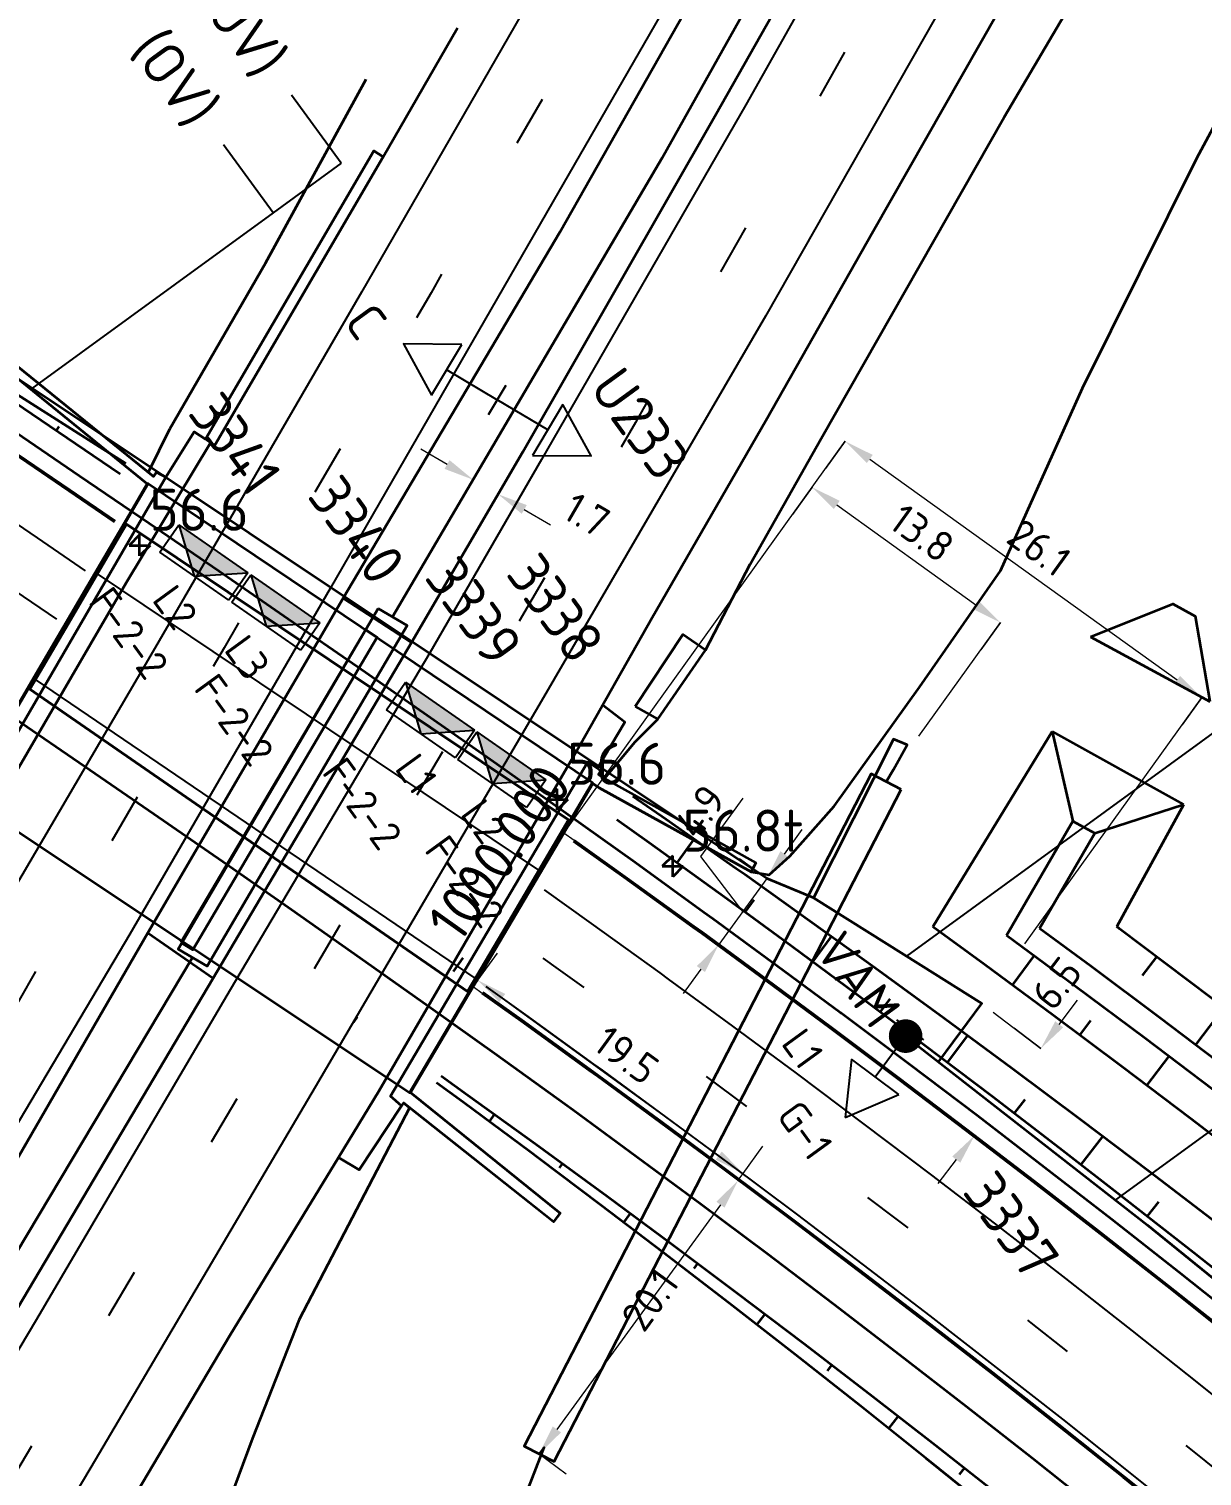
# Model space of a CAD drawing. Header units: metres. Extents: x 134219 to 139080, y 438661 to 444352.
# Drawn here: x 135482.1 to 135551.9, y 443168.7 to 443254.8 of the extents above; entities that cross this region are included whole.
import ezdxf
from ezdxf.enums import TextEntityAlignment as Align

# ---------------------------------------------------------------- set-up
doc = ezdxf.new("R2010")
doc.units = ezdxf.units.M
doc.linetypes.add('13strp', pattern=[4, 1, -3])
doc.linetypes.add('39strp', pattern=[12, 3, -9])
doc.layers.get('DEFPOINTS').update_dxf_attribs({"color": 193})
for name, color, linetype, lineweight in [('N-WE-KL-ET-T18', 1, 'Continuous', 18), ('N-WE-KL-ET-T25', 7, 'Continuous', 25), ('N-WE-KL-ET_LS_HULPSTUK_MOF-G', 10, 'Continuous', 35), ('N-WE-KL-ET_LS_OV_ARMATUUR-S', 7, 'Continuous', 25), ('N-WE-KL-ET_LS_OV_ARMATUUR-T18', 1, 'Continuous', 25), ('N-WE-KL-ET_LS_OV_KABEL-G', 10, 'KL-LS-OV-N', 35), ('N-WE-KL-ET_LS_OV_KABEL-M', 7, 'Continuous', 18), ('N-WE-KL-ET_LS_OV_KABEL-T25', 7, 'Continuous', 25), ('N-WE-KL-ET_LS_OV_MANTELBUIS-G', 10, 'Continuous', 35), ('Utd-geleiderail-nw', 8, 'glm a2ee v014$0$f2m40080', 35), ('Utd-ondergr-bs', 8, 'Continuous', 35), ('Utd-ondergr-nw', 8, '13strp', 35)]:
    doc.layers.add(name, color=color, linetype=linetype, lineweight=lineweight)
for name, color, linetype in [('N-WE-KL-ET_LS_OV_ARMATUUR-T25', 2, 'Continuous'), ('Utd-weg-bs', 8, 'Continuous'), ('Utd-weg-nw', 8, 'Continuous')]:
    doc.layers.add(name, color=color, linetype=linetype)
doc.styles.add('alm a2ee v011$0$rtw_iso', font='NLCS-ISO.ttf')
doc.styles.add('dtm a2ee v011$0$rtw_iso', font='NLCS-ISO.ttf')
doc.styles.add('ISO18', font='NLCS-ISO.ttf')
doc.styles.add('ISO25', font='NLCS-ISO.ttf')
doc.styles.add('NLCS-ISO', font='NLCS-ISO.ttf')
doc.styles.add('NLCS_18', font='NLCS-ISO.ttf', dxfattribs={"height": 1.8})
doc.styles.add('NLCS_25', font='NLCS-ISO.ttf', dxfattribs={"height": 2.5})
doc.linetypes.add('glm a2ee v014$0$f2m40080', pattern='A,2,-1,[160,RTW.shx,S=0.5,R=0,X=0,Y=0],-1', length=4)
doc.linetypes.add('KL-LS-OV-N', pattern='A,4,-1,[103,NLCS.SHX,S=0.75,R=0,X=0,Y=0],-1,4,-1.5,["0V",Standard,S=1,R=0,X=0,Y=-0.5],-3', length=14.5)
doc.dimstyles.new('NLCS_t18_pijl_Dimension_l3_h1', dxfattribs={"dimtxt": 1.8, "dimasz": 1.8, "dimexe": 2, "dimexo": 2, "dimgap": 0.7, "dimtad": 1, "dimdec": 1, "dimzin": 0, "dimdsep": 46, "dimtxsty": 'NLCS_18', "dimcen": 2.5, "dimdle": 2, "dimclrd": 256, "dimclre": 256, "dimclrt": 256, "dimadec": 1, "dimazin": 0, "dimtfac": 1, "dimtdec": 1, "dimtofl": 0, "dimtmove": 1, "dimatfit": 0, "dimfxl": 0, "dimtolj": 1, "dimtzin": 0, "dimlwd": 18, "dimlwe": 18, "dimarcsym": 0})

# ---------------------------------------------------------------- blocks, each defined once
blk = doc.blocks.new('SKL-ET_OV_ARMATUUR_SPECIAAL_1x70W-SO (1)')
blk.add_hatch(color=256).paths.add_polyline_path([(-2.5, -2), (2.5, -2), (0, 0)])
for p, q in [((-2.5, 0), (-2.5, -2)), ((2.5, 0), (-2.5, 0)), ((-2.5, -2), (0, 0)), ((0, 0), (2.5, -2)), ((2.5, -2), (2.5, 0)), ((-2.5, -2), (2.5, -2))]:
    blk.add_line(p, q)
at = {"layer": 'N-WE-KL-ET_LS_OV_ARMATUUR-T18', "style": 'NLCS-ISO', "flags": 1}
for tag, p in [('TYPE_ARMATUUR', (0, -8.681)), ('VERMOGEN_LAMP', (0, -12.465)), ('SPIEGELSTAND', (0, -16.25)), ('POSITIE_ARMATUUR', (0, -20.034)), ('KABELAANSLUITNG', (0, -23.819)), ('VOEDINGSPUNT', (0, -31.388))]:
    blk.add_attdef(tag, p, '', height=1.8, dxfattribs=at)
at = {"layer": 'N-WE-KL-ET_LS_OV_ARMATUUR-T18', "style": 'NLCS-ISO'}
for tag, p in [('FASE-AANSLUITING', (0, -27.603)), ('GROEPSNUMMER', (0, -35.172))]:
    blk.add_attdef(tag, p, '', height=1.8, dxfattribs=at)
at = {"layer": 'N-WE-KL-ET_LS_OV_ARMATUUR-T25', "style": 'NLCS-ISO'}
for tag, p, height in [('MASTNUMMER', (0, 6.36), 2.5), ('TYPE_SYMBOOL', (0, 2.575), 2.25)]:
    blk.add_attdef(tag, p, '', height=height, dxfattribs=at)
blk = doc.blocks.new('SKL-ET_OV_ARMATUUR_HD_NATRIUM_1x250W-SO (3)')
for p, q in [((6.493, 0), (3.493, 1.757)), ((3.493, -1.757), (6.493, 0))]:
    blk.add_line(p, q)
for points in [[(3.493, 1.757), (3.493, -1.757)], [(0, 1), (0, -1)], [(3.493, 0), (0, 0)]]:
    blk.add_lwpolyline(points)
at = {"layer": 'N-WE-KL-ET_LS_OV_ARMATUUR-T18', "style": 'ISO18', "flags": 1}
for tag, p in [('TYPE_ARMATUUR', (3.075, -6.821)), ('VERMOGEN_LAMP', (3.075, -10.606)), ('SPIEGELSTAND', (3.075, -14.39)), ('HOOGTE_LICHTMAST', (3.075, -18.175)), ('UITLEGGERHOEK', (3.075, -21.959)), ('TYPE_LICHTMAST', (3.075, -25.744)), ('BOTSVRIENDELIJK', (3.075, -29.528)), ('POSITIE_LICHTMAST', (3.075, -33.313)), ('KABELAANSLUITNG', (3.075, -37.097)), ('VOEDINGSPUNT', (3.075, -44.666))]:
    blk.add_attdef(tag, p, '', height=1.8, dxfattribs=at)
at = {"layer": 'N-WE-KL-ET_LS_OV_ARMATUUR-T18', "style": 'ISO18'}
for tag, p in [('FASE-AANSLUITING_1', (3.075, -40.882)), ('GROEPSNUMMER', (3.075, -48.451))]:
    blk.add_attdef(tag, p, '', height=1.8, dxfattribs=at)
at = {"layer": 'N-WE-KL-ET_LS_OV_ARMATUUR-T25', "style": 'ISO25'}
for tag, p in [('MASTNUMMER', (3.075, 7.391)), ('TYPE_SYMBOOL', (3.075, 3.606))]:
    blk.add_attdef(tag, p, '', height=2.5, dxfattribs=at)
blk = doc.blocks.new('SKL-ET_HULP_MOF_VERBINDING_AFTAKMOF-SO')
at = {"const_width": 1}
blk.add_lwpolyline([(-0.5, 0, 1), (0.5, 0, 1)], format="xyb", close=True, dxfattribs=at)
blk.add_circle((0, 0), 0.5)
at = {"layer": 'N-WE-KL-ET-T18', "linetype": 'ByBlock', "style": 'NLCS-ISO', "flags": 1}
for tag, p in [('OMSCHRIJVING_LEGENDA', (0, -8.431)), ('LOCATIE', (0, -12.215)), ('MASTNUMMER', (0, -16)), ('VAN', (0, -19.784)), ('NAAR', (0, -23.569)), ('AFTAKKING', (0, -27.353)), ('VOEDINGSPUNT', (0, -31.138)), ('GROEPSNUMMER', (0, -34.922)), ('POSITIE_X', (0, -38.707)), ('POSITIE_Y', (0, -42.491)), ('OVERIGE_OPMERKING(EN)_2', (0, -50.06))]:
    blk.add_attdef(tag, p, '', height=1.8, dxfattribs=at)
at = {"layer": 'N-WE-KL-ET-T18', "linetype": 'ByBlock', "style": 'NLCS-ISO'}
blk.add_attdef('OVERIGE_OPMERKING(EN)_1', (0, -46.276), '', height=1.8, dxfattribs=at)
at = {"layer": 'N-WE-KL-ET-T25', "linetype": 'ByBlock', "style": 'NLCS-ISO'}
blk.add_attdef('SOORT_MOF', text='', height=2.25, dxfattribs=at).set_placement((0, 3), align=Align.MIDDLE)
blk = doc.blocks.new('*D399')
at = {"layer": 'DEFPOINTS', "color": 0, "transparency": 16777216}
for p in [(135525.989, 443204.277), (135523.133, 443200.35), (135523.133, 443200.35)]:
    blk.add_point(p, dxfattribs=at)
at = {"layer": 'N-WE-KL-ET_LS_OV_KABEL-M', "linetype": 'Continuous', "lineweight": 18, "transparency": 16777216}
for p, q in [((135522.064, 443205.595), (135524.581, 443209.056)), ((135527.048, 443205.733), (135528.106, 443207.188)), ((135524.561, 443202.313), (135522.064, 443205.595)), ((135525.989, 443204.277), (135523.133, 443200.35)), ((135522.075, 443198.894), (135521.016, 443197.439))]:
    blk.add_line(p, q, dxfattribs=at)
at = {"layer": 'N-WE-KL-ET_LS_OV_KABEL-M', "lineweight": 18, "transparency": 16777216}
for p, q in [((135525.989, 443204.277), (135524.371, 443205.453)), ((135523.133, 443200.35), (135521.516, 443201.526))]:
    blk.add_line(p, q, dxfattribs=at)
at = {"layer": 'N-WE-KL-ET_LS_OV_KABEL-M', "transparency": 16777216}
for points in [[(135526.805, 443205.909), (135527.29, 443205.556), (135525.989, 443204.277)], [(135521.832, 443199.071), (135522.317, 443198.718), (135523.133, 443200.35)]]:
    blk.add_solid(points, dxfattribs=at)
at = {"layer": 'N-WE-KL-ET_LS_OV_KABEL-M', "transparency": 16777216, "insert": (135522.028, 443208.267), "char_height": 1.8, "attachment_point": 5, "rotation": 53.9734, "style": 'NLCS_18'}
blk.add_mtext('\\A1;4.9', dxfattribs=at)
blk = doc.blocks.new('*D400')
at = {"layer": 'DEFPOINTS', "color": 0, "transparency": 16777216}
for p in [(135542.302, 443194.174), (135542.302, 443194.174), (135538.357, 443188.993)]:
    blk.add_point(p, dxfattribs=at)
at = {"layer": 'N-WE-KL-ET_LS_OV_KABEL-M', "linetype": 'Continuous', "lineweight": 18, "transparency": 16777216}
for p, q in [((135543.393, 443195.606), (135544.483, 443197.038)), ((135537.266, 443187.561), (135536.176, 443186.129))]:
    blk.add_line(p, q, dxfattribs=at)
at = {"layer": 'N-WE-KL-ET_LS_OV_KABEL-M', "lineweight": 18, "transparency": 16777216}
for p, q in [((135542.302, 443194.174), (135540.711, 443195.386)), ((135538.357, 443188.993), (135536.766, 443190.204))]:
    blk.add_line(p, q, dxfattribs=at)
at = {"layer": 'N-WE-KL-ET_LS_OV_KABEL-M', "transparency": 16777216}
for points in [[(135543.154, 443195.788), (135543.632, 443195.425), (135542.302, 443194.174)], [(135537.028, 443187.742), (135537.505, 443187.379), (135538.357, 443188.993)]]:
    blk.add_solid(points, dxfattribs=at)
at = {"layer": 'N-WE-KL-ET_LS_OV_KABEL-M', "transparency": 16777216, "insert": (135543.241, 443198.048), "char_height": 1.8, "attachment_point": 5, "rotation": 52.71125, "style": 'NLCS_18'}
blk.add_mtext('\\A1;6.5', dxfattribs=at)
blk = doc.blocks.new('*D197')
at = {"layer": 'DEFPOINTS', "color": 0, "transparency": 16777216}
for p in [(135528.694, 443227.554), (135539.894, 443219.504), (135539.894, 443219.504)]:
    blk.add_point(p, dxfattribs=at)
at = {"layer": 'N-WE-KL-ET_LS_OV_KABEL-M', "lineweight": 18, "transparency": 16777216}
for p, q in [((135528.694, 443227.554), (135527.527, 443225.93)), ((135539.894, 443219.504), (135538.727, 443217.88))]:
    blk.add_line(p, q, dxfattribs=at)
at = {"layer": 'N-WE-KL-ET_LS_OV_KABEL-M', "linetype": 'Continuous', "lineweight": 18, "transparency": 16777216}
blk.add_line((135530.156, 443226.504), (135538.433, 443220.554), dxfattribs=at)
at = {"layer": 'N-WE-KL-ET_LS_OV_KABEL-M', "transparency": 16777216}
for points in [[(135530.331, 443226.747), (135529.981, 443226.26), (135528.694, 443227.554)], [(135538.608, 443220.798), (135538.258, 443220.311), (135539.894, 443219.504)]]:
    blk.add_solid(points, dxfattribs=at)
at = {"layer": 'N-WE-KL-ET_LS_OV_KABEL-M', "transparency": 16777216, "insert": (135535.228, 443224.828), "char_height": 1.8, "attachment_point": 5, "rotation": 324.29289, "style": 'NLCS_18'}
blk.add_mtext('\\A1;13.8', dxfattribs=at)
blk = doc.blocks.new('*D198')
at = {"layer": 'DEFPOINTS', "color": 0, "transparency": 16777216}
for p in [(135530.658, 443230.287), (135551.869, 443215.042), (135551.869, 443215.042)]:
    blk.add_point(p, dxfattribs=at)
at = {"layer": 'N-WE-KL-ET_LS_OV_KABEL-M', "lineweight": 18, "transparency": 16777216}
for p, q in [((135530.658, 443230.287), (135529.491, 443228.663)), ((135551.869, 443215.042), (135550.701, 443213.418))]:
    blk.add_line(p, q, dxfattribs=at)
at = {"layer": 'N-WE-KL-ET_LS_OV_KABEL-M', "linetype": 'Continuous', "lineweight": 18, "transparency": 16777216}
blk.add_line((135532.12, 443229.236), (135550.407, 443216.092), dxfattribs=at)
at = {"layer": 'N-WE-KL-ET_LS_OV_KABEL-M', "transparency": 16777216}
for points in [[(135532.295, 443229.48), (135531.945, 443228.993), (135530.658, 443230.287)], [(135550.582, 443216.336), (135550.232, 443215.849), (135551.869, 443215.042)]]:
    blk.add_solid(points, dxfattribs=at)
at = {"layer": 'N-WE-KL-ET_LS_OV_KABEL-M', "transparency": 16777216, "insert": (135542.197, 443223.964), "char_height": 1.8, "attachment_point": 5, "rotation": 324.29289, "style": 'NLCS_18'}
blk.add_mtext('\\A1;26.1', dxfattribs=at)
blk = doc.blocks.new('*D162')
at = {"layer": 'DEFPOINTS', "color": 0, "transparency": 16777216}
for p in [(135508.799, 443198.231), (135524.59, 443186.736), (135524.59, 443186.736)]:
    blk.add_point(p, dxfattribs=at)
at = {"layer": 'N-WE-KL-ET_LS_OV_KABEL-M', "lineweight": 18, "transparency": 16777216}
for p, q in [((135508.799, 443198.231), (135509.976, 443199.848)), ((135524.59, 443186.736), (135525.767, 443188.353))]:
    blk.add_line(p, q, dxfattribs=at)
at = {"layer": 'N-WE-KL-ET_LS_OV_KABEL-M', "linetype": 'Continuous', "lineweight": 18, "transparency": 16777216}
blk.add_line((135510.254, 443197.172), (135523.135, 443187.795), dxfattribs=at)
at = {"layer": 'N-WE-KL-ET_LS_OV_KABEL-M', "transparency": 16777216}
for points in [[(135510.431, 443197.414), (135510.077, 443196.929), (135508.799, 443198.231)], [(135523.311, 443188.038), (135522.958, 443187.553), (135524.59, 443186.736)]]:
    blk.add_solid(points, dxfattribs=at)
at = {"layer": 'N-WE-KL-ET_LS_OV_KABEL-M', "transparency": 16777216, "insert": (135517.636, 443193.777), "char_height": 1.8, "attachment_point": 5, "rotation": 323.94745, "style": 'NLCS_18'}
blk.add_mtext('\\A1;19.5', dxfattribs=at)
blk = doc.blocks.new('*D170')
at = {"layer": 'DEFPOINTS', "color": 0, "transparency": 16777216}
for p in [(135524.297, 443186.333), (135512.446, 443170.053), (135512.446, 443170.053)]:
    blk.add_point(p, dxfattribs=at)
at = {"layer": 'N-WE-KL-ET_LS_OV_KABEL-M', "lineweight": 18, "transparency": 16777216}
for p, q in [((135524.297, 443186.333), (135525.914, 443185.156)), ((135512.446, 443170.053), (135514.063, 443168.876))]:
    blk.add_line(p, q, dxfattribs=at)
at = {"layer": 'N-WE-KL-ET_LS_OV_KABEL-M', "linetype": 'Continuous', "lineweight": 18, "transparency": 16777216}
blk.add_line((135523.237, 443184.878), (135513.505, 443171.509), dxfattribs=at)
at = {"layer": 'N-WE-KL-ET_LS_OV_KABEL-M', "transparency": 16777216}
for points in [[(135522.995, 443185.054), (135523.48, 443184.701), (135524.297, 443186.333)], [(135513.263, 443171.685), (135513.748, 443171.332), (135512.446, 443170.053)]]:
    blk.add_solid(points, dxfattribs=at)
at = {"layer": 'N-WE-KL-ET_LS_OV_KABEL-M', "transparency": 16777216, "insert": (135519.043, 443179.224), "char_height": 1.8, "attachment_point": 5, "rotation": 53.94745, "style": 'NLCS_18'}
blk.add_mtext('\\A1;20.1', dxfattribs=at)
blk = doc.blocks.new('SKL-ET_OV_ARMATUUR_HD_NATRIUM_1x250W-SO')
for points in [[(3.493, -1.757), (6.493, 0), (3.493, 1.757)], [(3.493, 1.757), (3.493, -1.757)], [(0, 1), (0, -1)], [(3.493, 0), (0, 0)]]:
    blk.add_lwpolyline(points)
at = {"layer": 'N-WE-KL-ET-T18', "linetype": 'ByBlock', "style": 'NLCS-ISO'}
blk.add_attdef('GROEPSNUMMER', text='', height=1.8, dxfattribs=at).set_placement((-2, -4), align=Align.RIGHT)
blk.add_attdef('FASE-AANSLUITING', (10, -4), '', height=1.8, dxfattribs=at)
at = {"layer": 'N-WE-KL-ET-T18', "linetype": 'ByBlock', "style": 'NLCS-ISO', "flags": 1}
for tag, p in [('TYPE_ARMATUUR', (7.765, -13.456)), ('TYPE_FABRIKAAT', (7.765, -17.24)), ('VERMOGEN_LAMP', (7.765, -21.025)), ('SPIEGELSTAND', (7.765, -24.809)), ('HOOGTE_LICHTMAST', (7.765, -28.594)), ('UITLEGGERHOEK', (7.765, -32.378)), ('TYPE_LICHTMAST', (7.765, -36.163)), ('BOTSVRIENDELIJK', (7.765, -39.947)), ('POSITIE_LICHTMAST', (7.765, -43.732)), ('KABELAANSLUITING', (7.765, -47.516)), ('VOEDINGSPUNT', (7.765, -51.301))]:
    blk.add_attdef(tag, p, '', height=1.8, dxfattribs=at)
at = {"layer": 'N-WE-KL-ET-T25', "linetype": 'ByBlock', "style": 'NLCS-ISO'}
blk.add_attdef('MASTNUMMER', text='', height=2.5, dxfattribs=at).set_placement((4, 4.31), align=Align.MIDDLE)
at = {"layer": 'N-WE-KL-ET-T25', "linetype": 'ByBlock', "style": 'NLCS-ISO', "flags": 1}
blk.add_attdef('TYPE_SYMBOOL', (7.765, -10.056), '', height=2.5, dxfattribs=at)
blk = doc.blocks.new('BMB1')
blk.add_lwpolyline([(17, 1), (0, 1), (0, -1), (17, -1)], close=True)
at = {"flags": 13}
blk.add_attdef('LENGTE', text='', height=2.5, dxfattribs=at).set_placement((0, 0), align=Align.MIDDLE_LEFT)
blk = doc.blocks.new('RVMXE')
at = {"style": 'ISO25'}
blk.add_attdef('E', text='', height=2.25, dxfattribs=at).set_placement((5.5, 2.625), align=Align.MIDDLE)
blk = doc.blocks.new('dtm a2ee v011$0$hecto-flat-111')
at = {"layer": 'Utd-ondergr-bs'}
for p, q in [((0, 0.625), (-0.625, 0)), ((-0.625, 0), (0.625, 0)), ((0, -0.625), (0, 0.625)), ((0.625, 0), (0, -0.625))]:
    blk.add_line(p, q, dxfattribs=at)
blk = doc.blocks.new('dtm a2ee v011$0$hecto-flat-121')
at = {"layer": 'Utd-ondergr-bs'}
for p, q in [((0, 0.625), (-0.625, 0)), ((-0.625, 0), (0.625, 0)), ((0, -0.625), (0, 0.625)), ((0.625, 0), (0, -0.625))]:
    blk.add_line(p, q, dxfattribs=at)
blk = doc.blocks.new('dtm a2ee v011$0$hecto-flat-122')
at = {"layer": 'Utd-ondergr-bs'}
for p, q in [((0, 0.625), (-0.625, 0)), ((-0.625, 0), (0.625, 0)), ((0, -0.625), (0, 0.625)), ((0.625, 0), (0, -0.625))]:
    blk.add_line(p, q, dxfattribs=at)
blk = doc.blocks.new('*D552')
at = {"layer": 'DEFPOINTS', "color": 0, "transparency": 16777216}
for p in [(135508.526, 443228.002), (135508.526, 443228.002), (135510.006, 443227.14)]:
    blk.add_point(p, dxfattribs=at)
at = {"layer": 'N-WE-KL-ET_LS_OV_KABEL-M', "linetype": 'Continuous', "lineweight": 18, "transparency": 16777216}
for p, q in [((135506.97, 443228.907), (135505.415, 443229.813)), ((135511.561, 443226.235), (135513.117, 443225.329))]:
    blk.add_line(p, q, dxfattribs=at)
at = {"layer": 'N-WE-KL-ET_LS_OV_KABEL-M', "lineweight": 18, "transparency": 16777216}
for p, q in [((135508.526, 443228.002), (135507.52, 443226.273)), ((135510.006, 443227.14), (135508.999, 443225.412))]:
    blk.add_line(p, q, dxfattribs=at)
at = {"layer": 'N-WE-KL-ET_LS_OV_KABEL-M', "transparency": 16777216}
for points in [[(135507.121, 443229.167), (135506.82, 443228.648), (135508.526, 443228.002)], [(135511.712, 443226.494), (135511.41, 443225.976), (135510.006, 443227.14)]]:
    blk.add_solid(points, dxfattribs=at)
at = {"layer": 'N-WE-KL-ET_LS_OV_KABEL-M', "transparency": 16777216, "insert": (135515.287, 443225.917), "char_height": 1.8, "attachment_point": 5, "rotation": 329.79471, "style": 'NLCS_18'}
blk.add_mtext('\\A1;1.7', dxfattribs=at)

msp = doc.modelspace()

# ---------------------------------------------------------------- linework, layer by layer
at = {"layer": 'N-WE-KL-ET_LS_OV_KABEL-G', "flags": 128}
for points in [[(135533.092, 443210.04), (135533.535, 443210.759), (135534.343, 443212.229), (135533.528, 443212.567), (135528.772, 443203.137), (135525.989, 443204.277), (135479.738, 443235.112), (135473.517, 443239.231), (135463.956, 443246.918), (135443.327, 443261.303), (135429.709, 443270.851), (135415.459, 443281.65), (135402.01, 443292.438), (135387.865, 443304.349), (135376.424, 443314.545), (135366.623, 443323.695), (135358.679, 443331.247), (135352.874, 443337.283), (135339.952, 443350.762), (135329.776, 443361.208), (135324.303, 443365.552), (135315.614, 443372.982), (135275.562, 443416.107), (135273.401, 443419.458), (135270.331, 443419.034), (135260.539, 443429.783), (135245.69, 443445.653), (135226.755, 443465.817), (135208.161, 443486.076), (135184.337, 443511.159), (135171.106, 443525.502), (135145.778, 443551.185), (135137.552, 443561.265), (135111.823, 443587.421), (135096.517, 443601.573), (135096.581, 443601.642), (135094.961, 443603.186), (135072.155, 443625.469), (135049.888, 443646.392), (135049.859, 443646.372)], [(135503.733, 443219.841), (135519.776, 443247.155), (135545.71, 443293.45)], [(135536.235, 443193.404), (135538.791, 443196.848), (135535.162, 443199.131), (135528.772, 443203.126)], [(135491.831, 443199.577), (135468.911, 443161.214), (135462.703, 443150.935)]]:
    msp.add_lwpolyline(points, dxfattribs=at)
for points, elevation in [([(135534.254, 443194.906), (135548.626, 443183.682), (135562.678, 443172.276), (135575.338, 443161.788), (135583.925, 443154.387), (135599.097, 443139.3), (135612.356, 443124.544), (135619.452, 443115.237), (135626.078, 443105.74), (135632.927, 443095.161), (135638.727, 443085.112), (135643.409, 443076.02), (135645.643, 443070.965), (135648.99, 443063.2), (135654.226, 443050.373), (135657.48, 443040.934), (135660.369, 443031.632), (135662.146, 443023.75), (135664.535, 443010.619), (135666.066, 442998.105), (135667.543, 442986.567), (135668.361, 442978.224), (135668.734, 442965.042), (135668.213, 442953.881), (135667.341, 442941.62), (135665.963, 442930.738), (135665.402, 442925.317), (135664.557, 442918.864), (135663.369, 442912.713), (135661.634, 442905.854), (135660.039, 442900.282), (135659.235, 442899.504), (135649.777, 442871.837), (135635.931, 442842.833)], 2.214), ([(135498.825, 443081.778), (135499.676, 443082.47), (135479.295, 443110.228), (135491.354, 443131.372), (135500.523, 443144.885), (135509.375, 443161.728), (135512.756, 443170.434), (135512.446, 443170.053)], 1.374)]:
    msp.add_lwpolyline(points, dxfattribs=dict(at, elevation=elevation))
at = {"layer": 'N-WE-KL-ET_LS_OV_KABEL-M'}
for points in [[(135513.908, 443206.983), (135530.658, 443230.287)], [(135535.041, 443212.752), (135539.894, 443219.504)], [(135541.343, 443200.398), (135551.869, 443215.042)], [(135514.535, 443206.548), (135513.908, 443206.983)], [(135508.799, 443198.231), (135508.515, 443197.841)], [(135509.052, 443197.45), (135508.515, 443197.841)], [(135539.464, 443196.335), (135542.302, 443194.174)], [(135524.297, 443186.333), (135524.59, 443186.736)]]:
    msp.add_lwpolyline(points, dxfattribs=at)
at = {"layer": 'N-WE-KL-ET_LS_OV_KABEL-T25'}
for p, q in [((135500.662, 443246.832), (135497.718, 443250.873)), ((135602.866, 443249.603), (135534.303, 443199.668)), ((135496.62, 443243.888), (135493.677, 443247.93)), ((135500.662, 443246.832), (135496.62, 443243.888)), ((135496.62, 443243.888), (135482.261, 443233.43)), ((135589.781, 443216.513), (135546.733, 443185.161))]:
    msp.add_line(p, q, dxfattribs=at)
at = {"layer": 'N-WE-KL-ET_LS_OV_MANTELBUIS-G', "linetype": 'Continuous'}
msp.add_lwpolyline([(135533.981, 443209.581), (135532.204, 443210.499), (135511.557, 443170.512), (135513.335, 443169.595)], close=True, dxfattribs=at)
at = {"layer": 'Utd-geleiderail-nw', "linetype": 'Continuous', "flags": 128}
for points in [[(135554.472, 443177.721), (135550.509, 443180.868), (135546.526, 443183.993), (135542.525, 443187.096), (135538.506, 443190.176), (135534.47, 443193.233), (135530.417, 443196.266), (135530.388, 443196.287), (135526.6, 443199.09), (135522.774, 443201.889), (135522.253, 443202.268), (135518.156, 443205.227), (135514.044, 443208.164), (135509.924, 443211.08), (135505.795, 443213.975), (135501.661, 443216.852), (135497.524, 443219.714), (135493.383, 443222.561), (135489.242, 443225.398), (135485.102, 443228.223), (135480.963, 443231.043), (135479.343, 443232.145)], [(135547.159, 443165.513), (135545.676, 443166.701), (135541.773, 443169.8), (135537.853, 443172.876), (135533.916, 443175.929), (135529.961, 443178.96), (135525.989, 443181.969), (135522.003, 443184.952), (135522, 443184.954), (135518.245, 443187.732), (135514.472, 443190.492), (135513.974, 443190.854), (135509.931, 443193.774), (135505.874, 443196.672), (135501.803, 443199.552), (135497.72, 443202.417), (135493.624, 443205.267), (135489.519, 443208.106), (135485.405, 443210.936), (135481.284, 443213.758), (135477.156, 443216.576), (135473.026, 443219.389), (135471.358, 443220.524)]]:
    msp.add_lwpolyline(points, dxfattribs=at)
at = {"layer": 'Utd-ondergr-bs', "flags": 128}
for points in [[(135525.055, 443204.686), (135526.127, 443204.501), (135527.363, 443205.618), (135530.003, 443208.584), (135535.085, 443215.664), (135539.891, 443222.581), (135544.768, 443233.444), (135551.578, 443247.122), (135558.732, 443260.453), (135566.48, 443276.306), (135573.39, 443291.722)], [(135522.343, 443217.871), (135525.01, 443222.981), (135529.232, 443230.457), (135540.115, 443249.561), (135551.278, 443268.525), (135560.2, 443284.337)], [(135500.517, 443187.688), (135502.901, 443191.626), (135514.601, 443211.711), (135519.164, 443219.816), (135525.944, 443231.526), (135532.319, 443242.796), (135543.968, 443263.227), (135553.442, 443280.552)], [(135493.05, 443198.359), (135504.851, 443218.321), (135511.481, 443229.665), (135522.975, 443249.766), (135534.361, 443269.868)], [(135489.17, 443201.041), (135500.795, 443220.967), (135513.681, 443242.726), (135526.597, 443265.521)], [(135451.475, 443160.988), (135451.973, 443160.668), (135466.136, 443184.345), (135477.342, 443203.205), (135477.115, 443203.397), (135487.879, 443221.865), (135492.891, 443230.206), (135493.146, 443230.054), (135503.172, 443247.202), (135507.59, 443254.878)], [(135489.206, 443228.451), (135490.472, 443231.021), (135496.164, 443240.883), (135502.162, 443251.838)], [(135492.891, 443230.206), (135492.601, 443230.407), (135502.61, 443247.56), (135503.172, 443247.202)], [(135467.523, 443215.335), (135467.284, 443214.837), (135478.059, 443208.667), (135477.966, 443208.436), (135478.611, 443208.177), (135490.228, 443228.154), (135489.673, 443228.462), (135489.509, 443228.186), (135480.202, 443235.719), (135479.909, 443235.384)], [(135487.77, 443225.439), (135489.128, 443227.759), (135480.443, 443234.82), (135479.846, 443235.306), (135479.909, 443235.384)], [(135490.228, 443228.154), (135491.917, 443230.846), (135492.601, 443230.407)], [(135487.77, 443225.439), (135486.031, 443222.469), (135482.364, 443216.205), (135482.017, 443215.611)], [(135482.146, 443215.536), (135484.263, 443219.152), (135487.667, 443224.968), (135487.893, 443225.352)], [(135514.202, 443207.768), (135512.036, 443209.216), (135487.893, 443225.352)], [(135500.795, 443220.967), (135504.851, 443218.321)], [(135482.146, 443215.536), (135508.176, 443197.559)], [(135515.921, 443210.84), (135517.546, 443213.58), (135516.18, 443214.627)], [(135516.338, 443210.233), (135518.156, 443212.417), (135519.516, 443213.767)], [(135513.646, 443184.305), (135513.299, 443183.864), (135504.383, 443190.937), (135504.262, 443190.753), (135503.609, 443191.331), (135515.338, 443211.223), (135515.921, 443210.84), (135516.126, 443210.685), (135515.989, 443210.473), (135516.338, 443210.233), (135525.332, 443205.211), (135525.103, 443204.773)], [(135514.332, 443207.701), (135515.646, 443209.927), (135516.017, 443209.679), (135525.055, 443204.686), (135525.103, 443204.773)], [(135508.176, 443197.559), (135510.498, 443201.493), (135514.202, 443207.768)], [(135508.296, 443197.472), (135510.619, 443201.408), (135514.332, 443207.701)], [(135489.17, 443201.041), (135477.196, 443180.342), (135463.973, 443157.845), (135458.872, 443149.654)], [(135489.17, 443201.041), (135493.05, 443198.359)], [(135493.05, 443198.359), (135481.127, 443178.243), (135469.209, 443158.17), (135461.984, 443145.894)], [(135508.296, 443197.472), (135504.802, 443191.549), (135513.708, 443184.383), (135513.646, 443184.305)], [(135504.738, 443190.64), (135498.168, 443178.044), (135495.388, 443170.994), (135490.646, 443158.242), (135487.816, 443153.568), (135486.019, 443151.71), (135482.977, 443149.635), (135480.064, 443146.736), (135475.463, 443140.097), (135471.985, 443133.812)], [(135504.262, 443190.753), (135501.746, 443186.948), (135500.517, 443187.688)], [(135500.517, 443187.688), (135494.054, 443177.104), (135481.628, 443156.156), (135470.483, 443136.903), (135471.602, 443136.197), (135471.042, 443134.951)]]:
    msp.add_lwpolyline(points, dxfattribs=at)
for points in [[(135467.284, 443214.837), (135467.523, 443215.335), (135467.573, 443215.422), (135477.989, 443209.463), (135478.273, 443209.215), (135482.364, 443216.205), (135486.031, 443222.469), (135487.77, 443225.439), (135489.128, 443227.759), (135480.443, 443234.82), (135479.846, 443235.306), (135480.202, 443235.719), (135489.509, 443228.186), (135489.673, 443228.462), (135490.228, 443228.154), (135478.611, 443208.177), (135477.966, 443208.436), (135478.059, 443208.667)], [(135478.285, 443209.137), (135489.193, 443227.771), (135515.63, 443209.991), (135504.737, 443191.538)], [(135482.146, 443215.536), (135484.263, 443219.152), (135487.667, 443224.968), (135487.893, 443225.352), (135512.036, 443209.216), (135514.202, 443207.768), (135510.498, 443201.493), (135508.176, 443197.559)], [(135491.137, 443200.482), (135502.131, 443219.091), (135502.813, 443218.642), (135491.852, 443200.045)], [(135518.166, 443214.512), (135519.516, 443213.767), (135522.343, 443217.871), (135520.992, 443218.806)], [(135504.738, 443190.64), (135504.383, 443190.937), (135504.262, 443190.753), (135503.609, 443191.331), (135515.338, 443211.223), (135515.921, 443210.84), (135516.126, 443210.685), (135515.989, 443210.473), (135516.338, 443210.233), (135525.332, 443205.211), (135525.055, 443204.686), (135516.017, 443209.679), (135515.646, 443209.927), (135512.554, 443204.688), (135508.768, 443198.27), (135504.802, 443191.549), (135513.708, 443184.383), (135513.299, 443183.864)]]:
    msp.add_lwpolyline(points, close=True, dxfattribs=at)
at = {"layer": 'Utd-ondergr-nw', "linetype": 'Continuous'}
for p, q in [((135545.26, 443218.648), (135552.345, 443214.81)), ((135542.974, 443213.019), (135550.792, 443208.674))]:
    msp.add_line(p, q, dxfattribs=at)
at = {"layer": 'Utd-ondergr-nw', "color": 7, "linetype": 'Continuous'}
msp.add_line((135507.352, 443198.751), (135507.931, 443199.566), dxfattribs=at)
at = {"layer": 'Utd-ondergr-nw', "linetype": 'Continuous', "flags": 128}
for points in [[(135487.518, 443228.33), (135485.917, 443229.423), (135481.777, 443232.243), (135478.158, 443234.706), (135473.512, 443237.868), (135467.533, 443246.79), (135459.349, 443252.413), (135451.223, 443258.06)], [(135487.179, 443225.474), (135484.481, 443227.316), (135480.342, 443230.135), (135476.724, 443232.597), (135472.076, 443235.761), (135463.834, 443241.384), (135455.627, 443247.023), (135447.468, 443252.694), (135443.409, 443255.546)], [(135487.215, 443225.534), (135484.52, 443227.374), (135480.382, 443230.193), (135476.763, 443232.655), (135472.116, 443235.818), (135463.874, 443241.442), (135455.667, 443247.081), (135447.508, 443252.751), (135443.449, 443255.603)], [(135487.854, 443228.963), (135486.285, 443229.962), (135482.052, 443232.647), (135478.352, 443234.99), (135473.601, 443237.999), (135471.224, 443241.281), (135467.677, 443247.001)], [(135483.869, 443231.16), (135483.71, 443230.926)], [(135545.26, 443218.648), (135550.158, 443220.615), (135551.473, 443219.891), (135552.345, 443214.81)], [(135542.974, 443213.019), (135535.87, 443201.405)], [(135542.974, 443213.019), (135544.197, 443207.692), (135545.513, 443206.971), (135550.792, 443208.674)], [(135552.79, 443183.757), (135548.751, 443186.846), (135544.695, 443189.911), (135540.621, 443192.952), (135536.531, 443195.97), (135532.423, 443198.964), (135528.557, 443201.75), (135524.677, 443204.515), (135524.158, 443204.882), (135519.999, 443207.793), (135518.023, 443209.152)], [(135550.787, 443208.663), (135546.824, 443201.421)], [(135555.379, 443178.852), (135551.407, 443182.006), (135547.418, 443185.137), (135543.41, 443188.244), (135539.385, 443191.329), (135535.342, 443194.391), (135531.282, 443197.43), (135527.46, 443200.258), (135523.622, 443203.065), (135523.11, 443203.438), (135519.002, 443206.405), (135517.08, 443207.777)], [(135544.197, 443207.692), (135540.248, 443200.9)], [(135545.513, 443206.971), (135542.222, 443201.311)], [(135553.788, 443176.86), (135549.827, 443180.004), (135545.849, 443183.126), (135541.853, 443186.225), (135537.839, 443189.301), (135533.808, 443192.354), (135529.76, 443195.384), (135525.949, 443198.204), (135522.122, 443201.003), (135521.611, 443201.375), (135517.514, 443204.333), (135514.498, 443206.488)], [(135553.831, 443176.914), (135549.871, 443180.059), (135545.892, 443183.181), (135541.896, 443186.28), (135537.882, 443189.357), (135533.85, 443192.41), (135529.801, 443195.44), (135525.99, 443198.26), (135522.163, 443201.06), (135521.652, 443201.431), (135517.555, 443204.39), (135514.535, 443206.548)], [(135521.66, 443206.63), (135520.642, 443205.219)], [(135525.223, 443203.015), (135524.69, 443202.284)], [(135529.833, 443200.831), (135528.72, 443199.325)], [(135555.268, 443186.897), (135551.211, 443189.999), (135547.137, 443193.078), (135543.045, 443196.134), (135538.937, 443199.166), (135535.87, 443201.405)], [(135552.549, 443191.714), (135548.465, 443194.801), (135544.363, 443197.864), (135540.248, 443200.9)], [(135553.471, 443192.897), (135549.381, 443195.989), (135545.272, 443199.057), (135542.222, 443201.311)], [(135555.197, 443195.109), (135551.082, 443198.196), (135546.977, 443201.294), (135546.824, 443201.421)], [(135541.888, 443199.691), (135540.597, 443197.94)], [(135548.353, 443198.503), (135549.191, 443199.624)], [(135554.996, 443162.359), (135551.118, 443165.51), (135549.328, 443166.953), (135547.223, 443168.64), (135543.309, 443171.747), (135539.378, 443174.831), (135535.43, 443177.893), (135531.464, 443180.933), (135527.481, 443183.95), (135523.48, 443186.944), (135519.714, 443189.73), (135515.934, 443192.496), (135515.428, 443192.863), (135511.378, 443195.789), (135509.052, 443197.45)], [(135555.04, 443162.413), (135551.162, 443165.565), (135549.372, 443167.007), (135547.266, 443168.694), (135543.353, 443171.802), (135539.421, 443174.887), (135535.473, 443177.949), (135531.506, 443180.989), (135527.523, 443184.006), (135523.522, 443187), (135519.756, 443189.786), (135515.975, 443192.552), (135515.47, 443192.92), (135511.418, 443195.845), (135509.089, 443197.51)], [(135533.313, 443197.118), (135532.734, 443196.343)], [(135551.512, 443194.378), (135553.198, 443196.608)], [(135501.423, 443195.726), (135501.65, 443196.047)], [(135545.254, 443195.841), (135544.604, 443194.97)], [(135537.936, 443194.933), (135536.731, 443193.339)], [(135505.594, 443192.967), (135505.726, 443193.152)], [(135549.904, 443193.713), (135548.594, 443191.977)], [(135554.572, 443154.007), (135550.795, 443157.221), (135546.993, 443160.406), (135545.236, 443161.861), (135543.168, 443163.562), (135539.323, 443166.696), (135535.46, 443169.809), (135531.579, 443172.899), (135527.681, 443175.967), (135523.764, 443179.014), (135519.83, 443182.038), (135516.126, 443184.853), (135512.407, 443187.648), (135511.91, 443188.019), (135507.922, 443190.977), (135506.349, 443192.131)], [(135555.394, 443155.001), (135551.559, 443158.155), (135547.705, 443161.287), (135545.926, 443162.72), (135543.834, 443164.397), (135539.945, 443167.485), (135536.039, 443170.55), (135532.115, 443173.593), (135528.173, 443176.614), (135524.215, 443179.612), (135520.239, 443182.587), (135516.497, 443185.356), (135512.739, 443188.105), (135512.237, 443188.47), (135508.21, 443191.378), (135506.615, 443192.518)], [(135541.337, 443191.131), (135540.711, 443190.313)], [(135509.485, 443189.817), (135509.789, 443190.238)], [(135545.974, 443188.944), (135544.674, 443187.264)], [(135513.665, 443187.067), (135513.836, 443187.302)], [(135549.294, 443185.054), (135548.62, 443184.193)], [(135517.482, 443183.822), (135517.866, 443184.343)], [(135521.666, 443181.075), (135521.879, 443181.36)], [(135525.407, 443177.736), (135525.875, 443178.354)], [(135529.598, 443174.993), (135529.854, 443175.326)], [(135533.261, 443171.56), (135533.815, 443172.275)], [(135537.459, 443168.82), (135537.758, 443169.201)]]:
    msp.add_lwpolyline(points, dxfattribs=at)
at = {"layer": 'Utd-weg-bs', "flags": 128}
for points in [[(135548.547, 443277.812), (135536.764, 443256.798), (135525.912, 443237.73), (135512.576, 443214.82), (135499.117, 443191.862), (135486.039, 443169.69), (135474.602, 443150.465), (135467.703, 443138.985)], [(135536.41, 443271.015), (135524.739, 443250.309), (135512.589, 443229.206), (135505.953, 443217.713), (135494.056, 443197.65), (135482.485, 443177.948), (135469.359, 443155.924), (135462.819, 443144.885)], [(135524.765, 443264.495), (135513.256, 443244.532), (135500.016, 443221.536), (135488.101, 443200.974), (135475.285, 443179.396), (135463.138, 443159.063), (135458.099, 443150.587)], [(135512.506, 443257.631), (135501.875, 443239.163), (135489.479, 443217.805), (135479.736, 443201.209), (135466.53, 443178.947), (135453.177, 443156.533)], [(135512.434, 443204.773), (135486.163, 443222.396)], [(135508.649, 443198.361), (135482.487, 443216.118)]]:
    msp.add_lwpolyline(points, dxfattribs=at)
at = {"layer": 'Utd-weg-bs', "linetype": '39strp', "flags": 128}
for points in [[(135542.377, 443274.357), (135530.851, 443253.841), (135518.19, 443231.412), (135508.239, 443214.434), (135495.696, 443193.242), (135479.1, 443165.218), (135465.243, 443141.957)], [(135518.592, 443261.038), (135506.019, 443239.129), (135493.699, 443217.995), (135481.501, 443197.041), (135469.022, 443175.987), (135455.68, 443153.51)]]:
    msp.add_lwpolyline(points, dxfattribs=at)
at = {"layer": 'Utd-weg-nw', "linetype": '39strp', "flags": 128}
for points in [[(135483.752, 443219.701), (135480.706, 443221.78), (135476.572, 443224.596), (135472.955, 443227.058), (135468.305, 443230.223), (135460.051, 443235.855), (135451.82, 443241.51), (135443.626, 443247.204), (135439.545, 443250.072), (135435.479, 443252.956), (135431.68, 443255.676), (135431.271, 443255.97), (135427.896, 443258.414), (135427.392, 443258.78), (135423.374, 443261.725), (135419.373, 443264.693), (135415.39, 443267.683), (135411.423, 443270.697), (135407.473, 443273.733), (135403.541, 443276.791), (135399.627, 443279.872), (135395.73, 443282.975), (135391.851, 443286.1), (135387.99, 443289.248), (135384.147, 443292.417), (135380.322, 443295.608), (135376.515, 443298.822), (135372.727, 443302.056), (135368.957, 443305.313), (135365.207, 443308.591), (135365.075, 443308.706), (135361.474, 443311.89), (135357.761, 443315.211), (135354.067, 443318.552), (135350.392, 443321.915), (135346.736, 443325.299), (135343.1, 443328.704), (135339.483, 443332.129), (135335.886, 443335.575), (135332.308, 443339.041), (135328.75, 443342.528), (135325.213, 443346.035), (135321.695, 443349.562), (135318.198, 443353.11), (135317.626, 443353.694), (135314.721, 443356.677), (135314.056, 443357.363), (135310.933, 443360.609), (135307.825, 443363.871), (135304.402, 443367.495), (135300.993, 443371.135), (135297.596, 443374.789), (135294.211, 443378.456), (135290.834, 443382.132), (135287.464, 443385.817), (135284.838, 443388.697)], [(135654.756, 442916.091), (135655.282, 442918.688), (135655.912, 442922.005), (135656.086, 442922.969), (135656.495, 442925.331), (135657.033, 442928.664), (135657.523, 442932.005), (135657.968, 442935.352), (135658.366, 442938.705), (135658.717, 442942.063), (135659.021, 442945.425), (135659.279, 442948.792), (135659.49, 442952.162), (135659.655, 442955.534), (135659.772, 442958.908), (135659.843, 442962.284), (135659.866, 442965.66), (135659.843, 442969.036), (135659.773, 442972.412), (135659.656, 442975.786), (135659.492, 442979.159), (135659.281, 442982.529), (135659.024, 442985.895), (135659.001, 442986.161), (135658.72, 442989.258), (135658.369, 442992.616), (135657.971, 442995.969), (135657.527, 442999.316), (135657.037, 443002.656), (135656.5, 443005.99), (135655.917, 443009.315), (135655.288, 443012.633), (135654.613, 443015.941), (135653.891, 443019.239), (135653.125, 443022.527), (135652.312, 443025.804), (135651.454, 443029.07), (135650.551, 443032.323), (135649.603, 443035.564), (135648.61, 443038.791), (135647.572, 443042.004), (135646.49, 443045.202), (135645.363, 443048.385), (135644.192, 443051.552), (135642.978, 443054.702), (135641.719, 443057.835), (135640.418, 443060.95), (135639.073, 443064.047), (135637.685, 443067.125), (135636.255, 443070.184), (135634.782, 443073.222), (135633.268, 443076.24), (135631.711, 443079.236), (135630.113, 443082.21), (135628.474, 443085.162), (135626.794, 443088.091), (135625.707, 443089.937), (135625.074, 443090.996), (135623.313, 443093.877), (135621.513, 443096.733), (135619.673, 443099.564), (135617.794, 443102.369), (135615.876, 443105.148), (135613.919, 443107.9), (135611.925, 443110.624), (135609.893, 443113.321), (135607.824, 443115.989), (135605.718, 443118.628), (135603.575, 443121.237), (135601.397, 443123.817), (135599.183, 443126.366), (135596.933, 443128.884), (135594.649, 443131.37), (135592.331, 443133.825), (135589.979, 443136.247), (135587.593, 443138.636), (135585.949, 443140.244), (135583.133, 443142.961), (135580.282, 443145.632), (135577.798, 443147.905), (135575.295, 443150.15), (135572.776, 443152.371), (135570.355, 443154.475), (135567.924, 443156.562), (135565.486, 443158.636), (135565.148, 443158.919), (135561.29, 443162.129), (135557.413, 443165.316), (135553.519, 443168.481), (135551.721, 443169.93), (135549.607, 443171.625), (135545.676, 443174.745), (135541.728, 443177.843), (135537.762, 443180.919), (135533.779, 443183.972), (135529.778, 443187.002), (135525.76, 443190.009), (135521.978, 443192.807), (135518.181, 443195.585), (135517.673, 443195.954), (135513.606, 443198.891), (135511.03, 443200.732)]]:
    msp.add_lwpolyline(points, dxfattribs=at)
at = {"layer": 'Utd-weg-nw', "linetype": 'Continuous', "flags": 128}
for points in [[(135485.465, 443222.588), (135482.593, 443224.548), (135478.457, 443227.366), (135474.839, 443229.828), (135470.191, 443232.992), (135461.943, 443238.619), (135453.724, 443244.266), (135445.547, 443249.949), (135441.477, 443252.809), (135437.423, 443255.684)], [(135553.82, 443172.541), (135551.697, 443174.242), (135547.752, 443177.375), (135543.789, 443180.485), (135539.808, 443183.572), (135535.809, 443186.636), (135531.793, 443189.678), (135527.76, 443192.696), (135523.963, 443195.505), (135520.152, 443198.294), (135519.642, 443198.664), (135515.56, 443201.612), (135512.764, 443203.61)], [(135555.293, 443162.723), (135551.413, 443165.876), (135549.623, 443167.319), (135547.516, 443169.007), (135543.601, 443172.116), (135539.668, 443175.202), (135535.717, 443178.266), (135531.749, 443181.307), (135527.763, 443184.325), (135523.761, 443187.321), (135519.993, 443190.108), (135516.21, 443192.876), (135515.705, 443193.243), (135511.652, 443196.17), (135509.296, 443197.854)]]:
    msp.add_lwpolyline(points, dxfattribs=at)

# ---------------------------------------------------------------- block references
at = {"layer": 'N-WE-KL-ET_LS_HULPSTUK_MOF-G'}
ref = msp.add_blockref('SKL-ET_HULP_MOF_VERBINDING_AFTAKMOF-SO', (135534.254, 443194.906, 2.214), dxfattribs=at)
ref.add_attrib('SOORT_MOF', 'VAM', dxfattribs={"layer": 'N-WE-KL-ET_LS_OV_ARMATUUR-T25', "height": 2.25, "rotation": 306.066, "style": 'ISO25'}).set_placement((135529.664, 443200.685, 2.214), align=Align.MIDDLE_LEFT)
at = {"layer": 'N-WE-KL-ET_LS_OV_ARMATUUR-S'}
for rotation in [149.1300396533869, 329.3092220637229]:
    msp.add_blockref('SKL-ET_OV_ARMATUUR_HD_NATRIUM_1x250W-SO', (135509.953, 443232.746, -0.154), dxfattribs=dict(at, rotation=rotation))
ref = msp.add_blockref('SKL-ET_OV_ARMATUUR_SPECIAAL_1x70W-SO (1)', (135491.929, 443222.258), dxfattribs=dict(at, xscale=-1, rotation=145.2022683262763))
ref.add_attrib('MASTNUMMER', '3341', (135491.482, 443231.962), dxfattribs={"layer": 'N-WE-KL-ET_LS_OV_ARMATUUR-T25', "height": 2.5, "rotation": 306.066, "style": 'ISO25'})
ref.add_attrib('FASE-AANSLUITING_1', 'L2', (135489.359, 443220.858), dxfattribs={"layer": 'N-WE-KL-ET_LS_OV_ARMATUUR-T18', "height": 1.8, "rotation": 306.066, "style": 'ISO18'})
ref.add_attrib('GROEPSNUMMER', 'F-2-2', (135485.564, 443220.739), dxfattribs={"layer": 'N-WE-KL-ET_LS_OV_ARMATUUR-T18', "height": 1.8, "rotation": 306.066, "style": 'ISO18'})
ref = msp.add_blockref('SKL-ET_OV_ARMATUUR_SPECIAAL_1x70W-SO (1)', (135496.208, 443219.284), dxfattribs=dict(at, xscale=-1, rotation=145.2022683262763))
ref.add_attrib('MASTNUMMER', '3340', (135498.593, 443227.02), dxfattribs={"layer": 'N-WE-KL-ET_LS_OV_ARMATUUR-T25', "height": 2.5, "rotation": 306.066, "style": 'ISO25'})
ref.add_attrib('FASE-AANSLUITING_1', 'L3', (135493.639, 443217.884), dxfattribs={"layer": 'N-WE-KL-ET_LS_OV_ARMATUUR-T18', "height": 1.8, "rotation": 306.066, "style": 'ISO18'})
ref.add_attrib('GROEPSNUMMER', 'F-2-2', (135491.838, 443215.575), dxfattribs={"layer": 'N-WE-KL-ET_LS_OV_ARMATUUR-T18', "height": 1.8, "rotation": 306.066, "style": 'ISO18'})
ref = msp.add_blockref('SKL-ET_OV_ARMATUUR_SPECIAAL_1x70W-SO (1)', (135505.411, 443212.889), dxfattribs=dict(at, xscale=-1, rotation=145.2022683262763))
ref.add_attrib('MASTNUMMER', '3339', (135505.562, 443222.177), dxfattribs={"layer": 'N-WE-KL-ET_LS_OV_ARMATUUR-T25', "height": 2.5, "rotation": 306.066, "style": 'ISO25'})
ref.add_attrib('FASE-AANSLUITING_1', 'L1', (135503.798, 443210.824), dxfattribs={"layer": 'N-WE-KL-ET_LS_OV_ARMATUUR-T18', "height": 1.8, "rotation": 306.066, "style": 'ISO18'})
ref.add_attrib('GROEPSNUMMER', 'F-2-2', (135499.465, 443210.595), dxfattribs={"layer": 'N-WE-KL-ET_LS_OV_ARMATUUR-T18', "height": 1.8, "rotation": 306.066, "style": 'ISO18'})
ref = msp.add_blockref('SKL-ET_OV_ARMATUUR_SPECIAAL_1x70W-SO (1)', (135509.66, 443209.936), dxfattribs=dict(at, xscale=-1, rotation=145.2022683262763))
ref.add_attrib('MASTNUMMER', '3338', (135510.41, 443222.389), dxfattribs={"layer": 'N-WE-KL-ET_LS_OV_ARMATUUR-T25', "height": 2.5, "rotation": 306.066, "style": 'ISO25'})
ref.add_attrib('FASE-AANSLUITING_1', 'L2', (135507.698, 443208.113), dxfattribs={"layer": 'N-WE-KL-ET_LS_OV_ARMATUUR-T18', "height": 1.8, "rotation": 306.066, "style": 'ISO18'})
ref.add_attrib('GROEPSNUMMER', 'F-2-2', (135505.558, 443205.968), dxfattribs={"layer": 'N-WE-KL-ET_LS_OV_ARMATUUR-T18', "height": 1.8, "rotation": 306.066, "style": 'ISO18'})
ref = msp.add_blockref('SKL-ET_OV_ARMATUUR_HD_NATRIUM_1x250W-SO (3)', (135534.533, 443195.281, 2.401), dxfattribs=dict(at, rotation=233.3703537950531))
ref.add_attrib('MASTNUMMER', '3337', (135537.568, 443185.64, 2.401), dxfattribs={"layer": 'N-WE-KL-ET_LS_OV_ARMATUUR-T25', "height": 2.5, "rotation": 306.066, "style": 'ISO25'})
ref.add_attrib('FASE-AANSLUITING_1', 'L1', (135526.788, 443194.472, 2.401), dxfattribs={"layer": 'N-WE-KL-ET_LS_OV_ARMATUUR-T18', "height": 1.8, "rotation": 306.066, "style": 'ISO18'})
ref.add_attrib('GROEPSNUMMER', 'G-1', (135526.519, 443190.174, 2.401), dxfattribs={"layer": 'N-WE-KL-ET_LS_OV_ARMATUUR-T18', "height": 1.8, "rotation": 306.066, "style": 'ISO18'})
at = {"layer": 'N-WE-KL-ET_LS_OV_ARMATUUR-T18'}
ref = msp.add_blockref('RVMXE', (135509.953, 443232.746, -0.154), dxfattribs=dict(at, rotation=306.0659960422107))
ref.add_attrib('E', 'C', dxfattribs={"layer": '0', "height": 2.25, "rotation": 306.066, "style": 'ISO25'}).set_placement((135502.143, 443237.415, -0.154), align=Align.MIDDLE)
at = {"layer": 'N-WE-KL-ET_LS_OV_MANTELBUIS-G', "xscale": 1.3824, "rotation": 59.57184689986789}
msp.add_blockref('BMB1', (135491.831, 443199.577), dxfattribs=at)
at = {"layer": 'Utd-ondergr-bs'}
for name, p in [('dtm a2ee v011$0$hecto-flat-111', (135488.679, 443224.096)), ('dtm a2ee v011$0$hecto-flat-122', (135513.524, 443208.986)), ('dtm a2ee v011$0$hecto-flat-121', (135520.395, 443205.012))]:
    msp.add_blockref(name, p, dxfattribs=at)

# ---------------------------------------------------------------- texts
at = {"layer": 'N-WE-KL-ET_LS_OV_ARMATUUR-T25', "style": 'ISO25'}
msp.add_text('U233', height=2.5, rotation=306.066, dxfattribs=at).set_placement((135515.374, 443233.44, -0.154))
at = {"layer": 'N-WE-KL-ET_LS_OV_KABEL-T25', "style": 'NLCS_25'}
for s, p in [('RWS VP F-2-2 VO-YMvKas 4x4mm² (OV)', (135496.588, 443252.425)), ('RWS VP G-10 VG-YMvKas 4x10mm² (OV)', (135492.547, 443249.482))]:
    msp.add_text(s, height=2.5, rotation=306.066, dxfattribs=at).set_placement(p, align=Align.MIDDLE_RIGHT)
at = {"layer": 'Utd-ondergr-bs', "color": 7, "style": 'dtm a2ee v011$0$rtw_iso'}
for s, p in [('56.6', (135489.27, 443224.964)), ('56.6', (135514.115, 443209.854)), ('56.8t', (135520.986, 443205.88))]:
    msp.add_text(s, height=2.5, dxfattribs=at).set_placement(p)
at = {"layer": 'Utd-ondergr-nw', "color": 7, "style": 'alm a2ee v011$0$rtw_iso'}
msp.add_text('1000.000', height=2.5, rotation=54.59407, dxfattribs=at).set_placement((135507.712, 443200.335))

# ---------------------------------------------------------------- dimensions: what is measured, and where the dimension line sits
at = {"layer": 'N-WE-KL-ET_LS_OV_KABEL-M'}
for p1, p2, picture, middle in [((135530.658, 443230.287), (135551.869, 443215.042), '*D198', (135542.197, 443223.964)), ((135528.694, 443227.554), (135539.894, 443219.504), '*D197', (135535.228, 443224.828)), ((135525.989, 443204.277), (135523.133, 443200.35), '*D399', (135521.181, 443207.102)), ((135508.799, 443198.231), (135524.59, 443186.736), '*D162', (135517.636, 443193.777))]:
    dim = msp.add_aligned_dim(p1=p1, p2=p2, distance=0, dimstyle='NLCS_t18_pijl_Dimension_l3_h1', dxfattribs=at)
    dim.commit()
    dim.dimension.update_dxf_attribs({"geometry": picture, "text_midpoint": middle})
for base, p1, p2, angle, picture, middle in [((135508.526, 443228.002), (135510.006, 443227.14), (135508.526, 443228.002), 149.79471, '*D552', (135514.482, 443224.534)), ((135542.302, 443194.174), (135538.357, 443188.993), (135542.302, 443194.174), 52.71125, '*D400', (135544.514, 443197.079)), ((135512.446, 443170.053), (135524.297, 443186.333), (135512.446, 443170.053), 233.94745, '*D170', (135520.337, 443178.283))]:
    dim = msp.add_linear_dim(base=base, p1=p1, p2=p2, angle=angle, dimstyle='NLCS_t18_pijl_Dimension_l3_h1', dxfattribs=at)
    dim.commit()
    dim.dimension.update_dxf_attribs({"geometry": picture, "text_midpoint": middle, "dimtype": 161})

doc.saveas('drawing.dxf')
